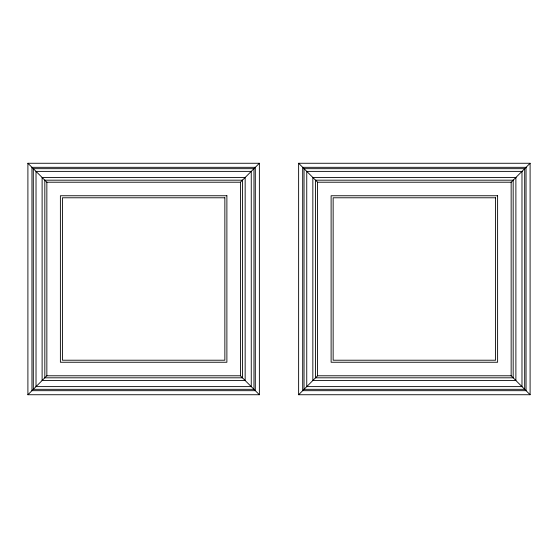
<?xml version="1.0" encoding="UTF-8"?>
<svg xmlns="http://www.w3.org/2000/svg" width="558" height="558" viewBox="0 0 558 558"><rect width="100%" height="100%" fill="white"/><g stroke="black" fill="none" stroke-linecap="round" stroke-linejoin="round"><path stroke-width="0.84" d="M27.9 394.736L46.851 375.785L46.851 182.215L27.9 163.264L259.372 163.264L259.372 394.736L27.9 394.736L27.9 163.264M46.851 182.215L240.421 182.215L259.372 163.264M298.628 394.736L317.579 375.785L317.579 182.215L298.628 163.264L530.1 163.264L530.1 394.736L298.628 394.736L298.628 163.264M530.1 394.736L511.149 375.785L511.149 182.215L530.1 163.264M317.579 182.215L511.149 182.215M46.851 375.785L240.421 375.785L259.372 394.736M317.579 375.785L511.149 375.785M240.421 182.215L240.421 375.785M255.313 167.323L31.959 167.323L31.959 390.677L255.313 390.677L255.313 167.323M526.041 167.323L302.687 167.323L302.687 390.677L526.041 390.677L526.041 167.323M253.96 168.676L33.313 168.676L33.313 389.324L253.96 389.324L253.96 168.676M524.687 168.676L304.04 168.676L304.04 389.324L524.687 389.324L524.687 168.676M251.253 171.383L36.019 171.383L36.019 386.617L251.253 386.617L251.253 171.383M521.981 171.383L306.747 171.383L306.747 386.617L521.981 386.617L521.981 171.383M245.157 177.479L42.115 177.479L42.115 380.521L245.157 380.521L245.157 177.479M515.885 177.479L312.843 177.479L312.843 380.521L515.885 380.521L515.885 177.479M242.451 180.185L44.821 180.185L44.821 377.815L242.451 377.815L242.451 180.185M513.179 180.185L315.549 180.185L315.549 377.815L513.179 377.815L513.179 180.185M226.883 195.753L60.39 195.753L60.39 362.247L226.883 362.247L226.883 195.753M497.61 195.753L331.117 195.753L331.117 362.247L497.61 362.247L497.61 195.753M224.853 197.783L62.419 197.783L62.419 360.217L224.853 360.217L224.853 197.783M495.581 197.783L333.147 197.783L333.147 360.217L495.581 360.217L495.581 197.783"/></g></svg>
